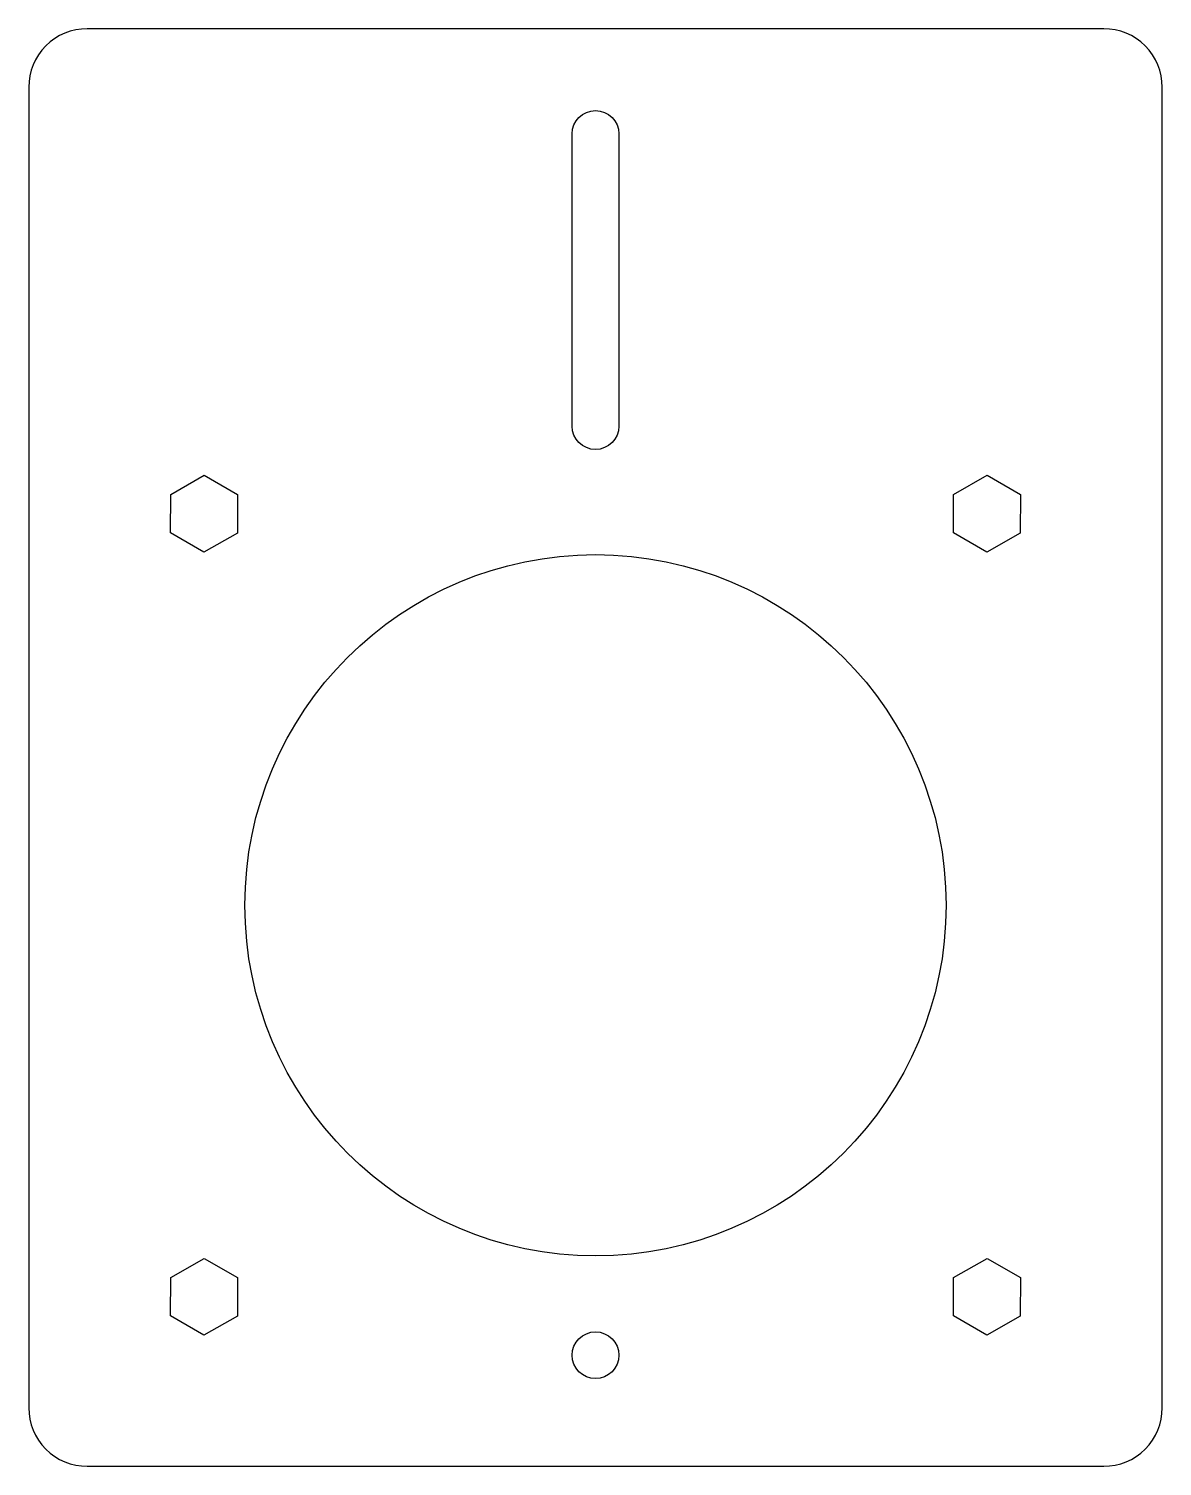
# Model space of a CAD drawing. Header units: millimetres. Extents: x 0 to 97, y 0 to 123.
import ezdxf

# ---------------------------------------------------------------- set-up
doc = ezdxf.new("R2010")
doc.units = ezdxf.units.MM

msp = doc.modelspace()

# ---------------------------------------------------------------- linework, layer by layer
for points in [[(92, 123), (5, 123, 0.414214), (0, 118), (0, 5, 0.414214), (5, 0), (92, 0, 0.414214), (97, 5), (97, 118, 0.414214)], [(46.5, 89), (46.5, 114, -1), (50.5, 114), (50.5, 89, -1)]]:
    msp.add_lwpolyline(points, format="xyb", close=True)
for points in [[(12.15, 83.15), (15.01, 84.79), (17.86, 83.14), (17.85, 79.85), (14.99, 78.21), (12.14, 79.86)], [(84.86, 83.14), (84.85, 79.85), (81.99, 78.21), (79.14, 79.86), (79.15, 83.15), (82.01, 84.79)], [(17.86, 16.14), (17.85, 12.85), (14.99, 11.21), (12.14, 12.86), (12.15, 16.15), (15.01, 17.79)], [(84.86, 16.14), (84.85, 12.85), (81.99, 11.21), (79.14, 12.86), (79.15, 16.15), (82.01, 17.79)]]:
    msp.add_lwpolyline(points, close=True)
for centre, radius in [((48.5, 48), 30), ((48.5, 9.5), 2)]:
    msp.add_circle(centre, radius)

doc.saveas('drawing.dxf')
